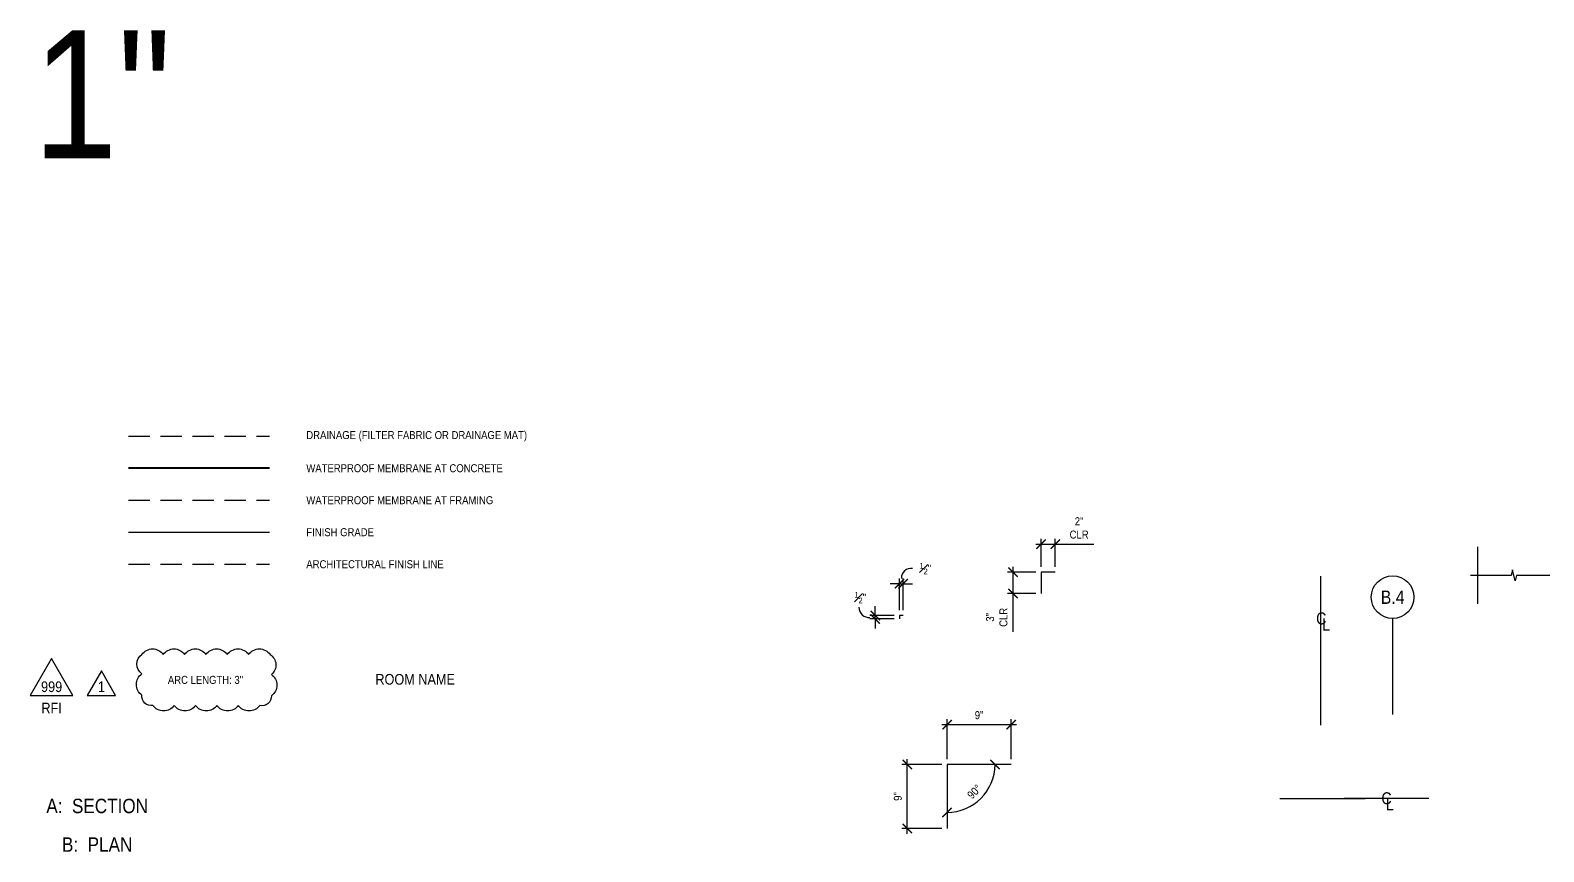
# Model space of a CAD drawing. Header units: inches. Extents: x -16404 to 14624, y -1591 to 16152.
# Drawn here: x 1315.5 to 1528.3, y -139.5 to -24 of the extents above; entities that cross this region are included whole.
import ezdxf
from ezdxf.enums import TextEntityAlignment as Align

# ---------------------------------------------------------------- set-up
doc = ezdxf.new("R2010")
doc.units = ezdxf.units.IN
doc.header["$LTSCALE"] = 24
doc.header["$MEASUREMENT"] = 0
doc.linetypes.add('CENTER2', pattern=[1.125, 0.75, -0.125, 0.125, -0.125])
doc.linetypes.add('HIDDEN2', pattern=[0.1875, 0.125, -0.0625])
doc.layers.get('0').update_dxf_attribs({"linetype": 'CONTINUOUS'})
doc.layers.get('DefPoints').update_dxf_attribs({"color": 251, "linetype": 'CONTINUOUS'})
for name, color, linetype in [('S-ANNO-DIMS', 2, 'CONTINUOUS'), ('S-ANNO-NOTE', 4, 'CONTINUOUS'), ('S-ARCH-FINISHES', 1, 'HIDDEN2'), ('S-BREAK', 2, 'CONTINUOUS'), ('S-GRADE', 3, 'CONTINUOUS'), ('S-GRID', 1, 'CENTER2'), ('S-MEMBRANE', 6, 'HIDDEN2'), ('S-REV-1', 2, 'CONTINUOUS'), ('S-REV-DELTA', 2, 'CONTINUOUS'), ('S-ROOM-NAME', 252, 'CONTINUOUS')]:
    doc.layers.add(name, color=color, linetype=linetype)
doc.layers.add('S-ANNO-GRID-NONPLOT', color=251, linetype='CONTINUOUS', plot=False)
doc.layers.add('S-ANNO-NONPLOT', color=253, linetype='CONTINUOUS', plot=False)
doc.styles.add('Arial', font='arial.ttf', dxfattribs={"width": 0.85})
doc.dimstyles.new('DIM-12_Se', dxfattribs={"dimscale": 12, "dimtxt": 0.09375, "dimasz": 0.109375, "dimexe": 0.0625, "dimexo": 0.0625, "dimgap": 0.0625, "dimtad": 1, "dimdec": 4, "dimzin": 11, "dimdsep": 46, "dimlunit": 4, "dimtxsty": 'Arial', "dimblk": 'ARCHTICK', "dimcen": 0.125, "dimdle": 0.0625, "dimclrd": 256, "dimclre": 256, "dimclrt": 4, "dimadec": 0, "dimazin": 0, "dimtfac": 0.75, "dimtdec": 4, "dimtmove": 0, "dimatfit": 3, "dimfxl": 1, "dimfrac": 1, "dimtolj": 1, "dimtzin": 0, "dimarcsym": 0})

# ---------------------------------------------------------------- blocks, each defined once
blk = doc.blocks.new('_ARCHTICK')
at = {"color": 0, "linetype": 'ByBlock', "const_width": 0.15}
blk.add_lwpolyline([(-0.5, -0.5), (0.5, 0.5)], dxfattribs=at)
blk = doc.blocks.new('*D685')
at = {"layer": 'DefPoints', "color": 0, "transparency": 16777216}
for p in [(1434.3, -106.28), (1437.71, -106.28), (1437.71, -106.78)]:
    blk.add_point(p, dxfattribs=at)
at = {"layer": 'S-ANNO-DIMS', "lineweight": -2, "transparency": 16777216}
for p, q in [((1436.96, -106.28), (1433.55, -106.28)), ((1434.3, -106.28), (1434.3, -104.97)), ((1434.3, -106.78), (1434.3, -106.28)), ((1436.96, -106.78), (1433.55, -106.78)), ((1434.3, -106.78), (1434.3, -108.1))]:
    blk.add_line(p, q, dxfattribs=at)
at = {"layer": 'S-ANNO-DIMS', "lineweight": -2, "transparency": 16777216, "xscale": 1.3125, "yscale": 1.3125, "zscale": 1.3125}
for p, rotation in [((1434.3, -106.28), 270), ((1434.3, -106.78), 90)]:
    blk.add_blockref('_ARCHTICK', p, dxfattribs=dict(at, rotation=rotation))
blk = doc.blocks.new('*D686')
at = {"layer": 'DefPoints', "color": 0, "transparency": 16777216}
for p in [(1438.21, -101.83), (1437.71, -106.28), (1438.21, -106.28)]:
    blk.add_point(p, dxfattribs=at)
at = {"layer": 'S-ANNO-DIMS', "lineweight": -2, "transparency": 16777216}
for p, q in [((1437.71, -101.83), (1436.4, -101.83)), ((1437.71, -105.53), (1437.71, -101.08)), ((1437.71, -101.83), (1438.21, -101.83)), ((1438.21, -105.53), (1438.21, -101.08)), ((1438.21, -101.83), (1439.53, -101.83))]:
    blk.add_line(p, q, dxfattribs=at)
at = {"layer": 'S-ANNO-DIMS', "lineweight": -2, "transparency": 16777216, "xscale": 1.3125, "yscale": 1.3125, "zscale": 1.3125}
blk.add_blockref('_ARCHTICK', (1437.71, -101.83), dxfattribs=at)
at = {"layer": 'S-ANNO-DIMS', "lineweight": -2, "transparency": 16777216, "xscale": 1.3125, "yscale": 1.3125, "zscale": 1.3125, "rotation": 180}
blk.add_blockref('_ARCHTICK', (1438.21, -101.83), dxfattribs=at)
blk = doc.blocks.new('REF GRID')
blk.add_circle((0, 0.25), 0.25)
at = {"style": 'Arial', "width": 0.85}
blk.add_attdef('#', text='', height=0.156, dxfattribs=at).set_placement((0, 0.25), align=Align.MIDDLE_CENTER)
blk = doc.blocks.new('*D681')
at = {"layer": 'DefPoints', "color": 0, "transparency": 16777216}
for p in [(1438.79, -127.24), (1444.39, -127.24), (1444.39, -136.24)]:
    blk.add_point(p, dxfattribs=at)
at = {"layer": 'S-ANNO-DIMS', "lineweight": -2, "transparency": 16777216}
for p, q in [((1443.64, -127.24), (1438.04, -127.24)), ((1438.79, -136.99), (1438.79, -126.49)), ((1443.64, -136.24), (1438.04, -136.24))]:
    blk.add_line(p, q, dxfattribs=at)
at = {"layer": 'S-ANNO-DIMS', "lineweight": -2, "transparency": 16777216, "xscale": 1.3125, "yscale": 1.3125, "zscale": 1.3125}
for p, rotation in [((1438.79, -127.24), 90), ((1438.79, -136.24), 270)]:
    blk.add_blockref('_ARCHTICK', p, dxfattribs=dict(at, rotation=rotation))
at = {"layer": 'S-ANNO-DIMS', "color": 4, "transparency": 16777216, "insert": (1437.47, -131.74), "char_height": 1.125, "attachment_point": 5, "rotation": 90, "style": 'Arial'}
blk.add_mtext('\\A1;9"', dxfattribs=at)
blk = doc.blocks.new('*D682')
at = {"layer": 'DefPoints', "color": 0, "transparency": 16777216}
for p in [(1453.39, -121.64), (1444.39, -127.24), (1453.39, -127.24)]:
    blk.add_point(p, dxfattribs=at)
at = {"layer": 'S-ANNO-DIMS', "lineweight": -2, "transparency": 16777216}
for p, q in [((1444.39, -126.49), (1444.39, -120.89)), ((1453.39, -126.49), (1453.39, -120.89)), ((1443.64, -121.64), (1454.14, -121.64))]:
    blk.add_line(p, q, dxfattribs=at)
at = {"layer": 'S-ANNO-DIMS', "lineweight": -2, "transparency": 16777216, "xscale": 1.3125, "yscale": 1.3125, "zscale": 1.3125, "rotation": 180}
blk.add_blockref('_ARCHTICK', (1444.39, -121.64), dxfattribs=at)
at = {"layer": 'S-ANNO-DIMS', "lineweight": -2, "transparency": 16777216, "xscale": 1.3125, "yscale": 1.3125, "zscale": 1.3125}
blk.add_blockref('_ARCHTICK', (1453.39, -121.64), dxfattribs=at)
at = {"layer": 'S-ANNO-DIMS', "color": 4, "transparency": 16777216, "insert": (1448.89, -120.31), "char_height": 1.125, "attachment_point": 5, "style": 'Arial'}
blk.add_mtext('\\A1;9"', dxfattribs=at)
blk = doc.blocks.new('*D717')
at = {"layer": 'DefPoints', "color": 0, "transparency": 16777216}
for p in [(1444.39, -127.24), (1444.39, -127.24), (1453.39, -127.24), (1447.76, -133.08), (1444.39, -136.24)]:
    blk.add_point(p, dxfattribs=at)
at = {"layer": 'S-ANNO-DIMS', "lineweight": -2, "transparency": 16777216}
blk.add_arc((1444.39, -127.24), 6.74, 270, 360, dxfattribs=at)
at = {"layer": 'S-ANNO-DIMS', "lineweight": -2, "transparency": 16777216, "xscale": 1.3125, "yscale": 1.3125, "zscale": 1.3125}
for p, rotation in [((1451.14, -127.24), 89.99999999999895), ((1444.39, -133.98), 180.000000000001)]:
    blk.add_blockref('_ARCHTICK', p, dxfattribs=dict(at, rotation=rotation))
at = {"layer": 'S-ANNO-DIMS', "color": 4, "transparency": 16777216, "insert": (1448.22, -131.07), "char_height": 1.125, "attachment_point": 5, "rotation": 45, "style": 'Arial'}
blk.add_mtext('\\A1;90°', dxfattribs=at)
blk = doc.blocks.new('*D2360')
at = {"layer": 'DefPoints', "color": 0, "transparency": 16777216}
for p in [(1457.6, -100.19), (1453.65, -103.19), (1457.6, -103.19)]:
    blk.add_point(p, dxfattribs=at)
at = {"layer": 'S-ANNO-DIMS', "lineweight": -2, "transparency": 16777216}
for p, q in [((1453.65, -99.44), (1453.65, -103.19)), ((1456.85, -100.19), (1452.9, -100.19)), ((1456.85, -103.19), (1452.9, -103.19)), ((1453.65, -103.19), (1453.65, -108.6))]:
    blk.add_line(p, q, dxfattribs=at)
at = {"layer": 'S-ANNO-DIMS', "lineweight": -2, "transparency": 16777216, "xscale": 1.3125, "yscale": 1.3125, "zscale": 1.3125}
for p, rotation in [((1453.65, -100.19), 90), ((1453.65, -103.19), 270)]:
    blk.add_blockref('_ARCHTICK', p, dxfattribs=dict(at, rotation=rotation))
at = {"layer": 'S-ANNO-DIMS', "color": 4, "transparency": 16777216, "insert": (1451.38, -106.55), "char_height": 1.125, "attachment_point": 5, "rotation": 90, "style": 'Arial'}
blk.add_mtext('\\A1;3"\\PCLR', dxfattribs=at)
blk = doc.blocks.new('*D2361')
at = {"layer": 'DefPoints', "color": 0, "transparency": 16777216}
for p in [(1459.6, -96.25), (1457.6, -100.19), (1459.6, -100.19)]:
    blk.add_point(p, dxfattribs=at)
at = {"layer": 'S-ANNO-DIMS', "lineweight": -2, "transparency": 16777216}
for p, q in [((1457.6, -99.44), (1457.6, -95.5)), ((1459.6, -99.44), (1459.6, -95.5)), ((1456.85, -96.25), (1459.6, -96.25)), ((1459.6, -96.25), (1465, -96.25))]:
    blk.add_line(p, q, dxfattribs=at)
at = {"layer": 'S-ANNO-DIMS', "lineweight": -2, "transparency": 16777216, "xscale": 1.3125, "yscale": 1.3125, "zscale": 1.3125, "rotation": 180}
blk.add_blockref('_ARCHTICK', (1457.6, -96.25), dxfattribs=at)
at = {"layer": 'S-ANNO-DIMS', "lineweight": -2, "transparency": 16777216, "xscale": 1.3125, "yscale": 1.3125, "zscale": 1.3125}
blk.add_blockref('_ARCHTICK', (1459.6, -96.25), dxfattribs=at)
at = {"layer": 'S-ANNO-DIMS', "color": 4, "transparency": 16777216, "insert": (1462.95, -93.98), "char_height": 1.125, "attachment_point": 5, "style": 'Arial'}
blk.add_mtext('\\A1;2"\\PCLR', dxfattribs=at)
blk = doc.blocks.new('CL-V12')
at = {"layer": 'DefPoints'}
blk.add_line((0, 5.94), (0, -5.94), dxfattribs=at)
at = {"layer": 'S-ANNO-NOTE', "color": 4, "char_height": 1.69, "attachment_point": 5, "style": 'Arial'}
for s, insert, width in [('C', (0.09, 0), 1.3847), ('L', (0.79, -0.84), 1.0599)]:
    blk.add_mtext(s, dxfattribs=dict(at, insert=insert, width=width))
blk = doc.blocks.new('CL-H12')
at = {"layer": 'DefPoints'}
blk.add_line((5.94, 0), (-5.94, 0), dxfattribs=at)
at = {"layer": 'S-ANNO-NOTE', "color": 4, "char_height": 1.69, "attachment_point": 5, "style": 'Arial'}
for s, insert, width in [('C', (0, 0), 1.3847), ('L', (0.48, -0.84), 1.0599)]:
    blk.add_mtext(s, dxfattribs=dict(at, insert=insert, width=width))
blk = doc.blocks.new('REV DELTA')
blk.add_lwpolyline([(2, 0), (0, 3.46), (-2, 0)], close=True)
at = {"style": 'Arial', "width": 0.85}
blk.add_attdef('1', text='', height=1.5, dxfattribs=at).set_placement((0, 1.23), align=Align.MIDDLE)
blk = doc.blocks.new('RevDelta_CA')
blk.add_lwpolyline([(12, 0), (0, 20.79), (-12, 0)], close=True)
at = {"style": 'Arial', "width": 0.85}
for tag, p in [('NUMBER', (0, 4.92)), ('TYPE', (0, -7.08))]:
    blk.add_attdef(tag, text='', height=6, dxfattribs=at).set_placement(p, align=Align.MIDDLE_CENTER)

msp = doc.modelspace()

# ---------------------------------------------------------------- linework, layer by layer
at = {"layer": 'S-ANNO-DIMS'}
for centre, start, end in [((1439.36987, -101.06509), 83.5851216, 180.5344352), ((1433.39719, -105.15438), 179.4655648, 276.4148784)]:
    msp.add_arc(centre, 1.40586, start, end, dxfattribs=at)
at = {"layer": 'S-ANNO-NONPLOT'}
msp.add_line((1518.9419, -96.65752), (1518.9419, -104.65752), dxfattribs=at)
for points in [[(1459.59641, -100.19403), (1457.59641, -100.19403), (1457.59641, -103.19403)], [(1438.2148, -106.28307), (1437.7148, -106.28307), (1437.7148, -106.78307)], [(1453.39191, -127.23531), (1444.39191, -127.23531), (1444.39191, -136.23531)]]:
    msp.add_lwpolyline(points, dxfattribs=at)
at = {"layer": 'S-ARCH-FINISHES'}
msp.add_line((1329.33017, -99.05883), (1349.16907, -99.05883), dxfattribs=at)
at = {"layer": 'S-BREAK'}
msp.add_lwpolyline([(1542.03706, -100.65752), (1536.20421, -100.65752), (1536.01493, -101.43587), (1535.63635, -99.87916), (1535.44707, -100.65752), (1524.44839, -100.65752), (1524.2591, -101.43587), (1523.88052, -99.87916), (1523.69124, -100.65752), (1517.9419, -100.65752)], dxfattribs=at)
at = {"layer": 'S-GRADE'}
msp.add_line((1329.33017, -94.55883), (1349.16907, -94.55883), dxfattribs=at)
at = {"layer": 'S-GRID', "color": 1, "linetype": 'CENTER2', "ltscale": 0.75}
for p, q in [((1507.01699, -106.71619), (1507.01699, -121.71619)), ((1496.8984, -109.71619), (1496.8984, -121.71619)), ((1491.16019, -132.0036), (1503.16019, -132.0036))]:
    msp.add_line(p, q, dxfattribs=at)
at = {"layer": 'S-MEMBRANE', "color": 2, "linetype": 'HIDDEN2'}
msp.add_line((1329.33017, -81.05883), (1349.16907, -81.05883), dxfattribs=at)
at = {"layer": 'S-MEMBRANE'}
msp.add_line((1329.33017, -90.05883), (1349.16907, -90.05883), dxfattribs=at)
at = {"layer": 'S-MEMBRANE', "color": 4, "linetype": 'HIDDEN2', "const_width": 0.25}
msp.add_lwpolyline([(1329.33017, -85.55883), (1349.16907, -85.55883)], dxfattribs=at)
at = {"layer": 'S-REV-1'}
msp.add_lwpolyline([(1331.22545, -111.76477, -0.52056705), (1334.22545, -111.76477, -0.52056705), (1337.22545, -111.76477, -0.52056705), (1340.22545, -111.76477, -0.52056705), (1343.22545, -111.76477, -0.52056705), (1346.22545, -111.76477, -0.52056705), (1349.22545, -111.76477, -0.52056705), (1349.41394, -114.57628, -0.52056705), (1349.41394, -117.57628, -0.52056705), (1347.77357, -118.93592, -0.52056705), (1344.77357, -118.93592, -0.52056705), (1341.77357, -118.93592, -0.52056705), (1338.77357, -118.93592, -0.52056705), (1335.77357, -118.93592, -0.52056705), (1332.77357, -118.93592, -0.52056705), (1331.22545, -117.48404, -0.52056705), (1331.22545, -114.48404, -0.52056705)], format="xyb", close=True, dxfattribs=at)

# ---------------------------------------------------------------- block references
at = {"layer": 'S-ANNO-NOTE'}
for name, p in [('CL-V12', (1496.8984, -106.71558)), ('CL-H12', (1506.16019, -132.0036))]:
    msp.add_blockref(name, p, dxfattribs=at)
at = {"layer": 'S-ANNO-NOTE', "xscale": 12, "yscale": 12, "zscale": 12}
msp.add_blockref('REF GRID', (1507.01699, -106.71619), dxfattribs=at).add_auto_attribs({'#': 'B.4'})
at = {"layer": 'S-REV-DELTA', "xscale": 0.25, "yscale": 0.25, "zscale": 0.25}
msp.add_blockref('RevDelta_CA', (1318.52937, -117.53643), dxfattribs=at).add_auto_attribs({'NUMBER': '999', 'TYPE': 'RFI'})
at = {"layer": 'S-REV-DELTA'}
msp.add_blockref('REV DELTA', (1325.52951, -117.53643), dxfattribs=at).add_auto_attribs({'1': '1'})

# ---------------------------------------------------------------- texts
at = {"layer": 'S-ANNO-DIMS', "color": 4, "char_height": 1.125, "style": 'Arial'}
for insert, width, attachment_point in [((1440.53315, -98.90437), 22.5039397, 1), ((1432.99724, -102.99171), 22.5302798, 3)]:
    msp.add_mtext('\\A1;{\\H0.7x;\\S1#2;}"', dxfattribs=dict(at, insert=insert, width=width, attachment_point=attachment_point))
at = {"layer": 'S-ANNO-GRID-NONPLOT', "color": 191, "insert": (1315.9061, -24), "char_height": 18, "width": 59.0975878, "attachment_point": 1, "style": 'Arial'}
msp.add_mtext('1"', dxfattribs=at)
at = {"layer": 'S-ANNO-NOTE', "color": 191, "char_height": 1.125, "width": 42.2074881, "attachment_point": 4, "style": 'Arial'}
for s, insert in [('DRAINAGE (FILTER FABRIC OR DRAINAGE MAT)', (1354.33285, -81.08806)), ('WATERPROOF MEMBRANE AT CONCRETE', (1354.33285, -85.58806)), ('WATERPROOF MEMBRANE AT FRAMING', (1354.33285, -90.08806)), ('FINISH GRADE', (1354.33285, -94.58806)), ('ARCHITECTURAL FINISH LINE', (1354.33285, -99.08806))]:
    msp.add_mtext(s, dxfattribs=dict(at, insert=insert))
at = {"layer": 'S-ANNO-NOTE', "insert": (1340.15633, -115.35034), "char_height": 1.125, "width": 29.4226747, "attachment_point": 5, "style": 'Arial'}
msp.add_mtext('ARC LENGTH: 3"', dxfattribs=at)
at = {"layer": 'S-ANNO-NOTE', "color": 6, "char_height": 2.025, "width": 31.0800653, "attachment_point": 8, "style": 'Arial'}
for s, insert in [('A:  SECTION', (1324.93129, -134.11286)), ('B:  PLAN', (1324.93129, -139.50943))]:
    msp.add_mtext(s, dxfattribs=dict(at, insert=insert))
at = {"layer": 'S-ROOM-NAME', "insert": (1369.62948, -115.27481), "char_height": 1.5, "width": 11.1819065, "attachment_point": 5, "style": 'Arial'}
msp.add_mtext('ROOM NAME', dxfattribs=at)

# ---------------------------------------------------------------- dimensions: what is measured, and where the dimension line sits
at = {"layer": 'S-ANNO-DIMS'}
for base, p2, angle, picture, middle in [((1459.59641, -96.25026), (1459.59641, -100.19403), 180, '*D2361', (1462.95337, -93.97877)), ((1453.65264, -103.19403), (1457.59641, -103.19403), 90, '*D2360', (1451.38116, -106.55099))]:
    dim = msp.add_linear_dim(base=base, p1=(1457.59641, -100.19403), p2=p2, angle=angle, text='<>\\PCLR', dimstyle='DIM-12_Se', dxfattribs=at)
    dim.commit()
    dim.dimension.update_dxf_attribs({"geometry": picture, "text_midpoint": middle})
dim = msp.add_linear_dim(base=(1438.2148, -101.82652), p1=(1437.7148, -106.28307), p2=(1438.2148, -106.28307), text=' ', dimstyle='DIM-12_Se', dxfattribs=at)
dim.commit()
dim.dimension.update_dxf_attribs({"geometry": '*D686', "text_midpoint": (1437.9648, -101.82652), "dimtype": 128})
dim = msp.add_linear_dim(base=(1434.29796, -106.28307), p1=(1437.7148, -106.78307), p2=(1437.7148, -106.28307), angle=90, text=' ', dimstyle='DIM-12_Se', dxfattribs=at)
dim.commit()
dim.dimension.update_dxf_attribs({"geometry": '*D685', "text_midpoint": (1434.29796, -106.53307), "dimtype": 128})
for base, p1, p2, angle, picture, middle in [((1453.39191, -121.63668), (1444.39191, -127.23531), (1453.39191, -127.23531), 180, '*D682', (1448.89191, -120.31229)), ((1438.79328, -127.23531), (1444.39191, -136.23531), (1444.39191, -127.23531), 270, '*D681', (1437.46888, -131.73531))]:
    dim = msp.add_linear_dim(base=base, p1=p1, p2=p2, angle=angle, dimstyle='DIM-12_Se', dxfattribs=at)
    dim.commit()
    dim.dimension.update_dxf_attribs({"geometry": picture, "text_midpoint": middle})
dim = msp.add_angular_dim_2l(base=(1447.76359, -133.07525), line1=((1453.39191, -127.23531), (1444.39191, -127.23531)), line2=((1444.39191, -127.23531), (1444.39191, -136.23531)), dimstyle='DIM-12_Se', dxfattribs=at)
dim.commit()
dim.dimension.update_dxf_attribs({"geometry": '*D717', "text_midpoint": (1448.2237, -131.06711)})

doc.saveas('drawing.dxf')
